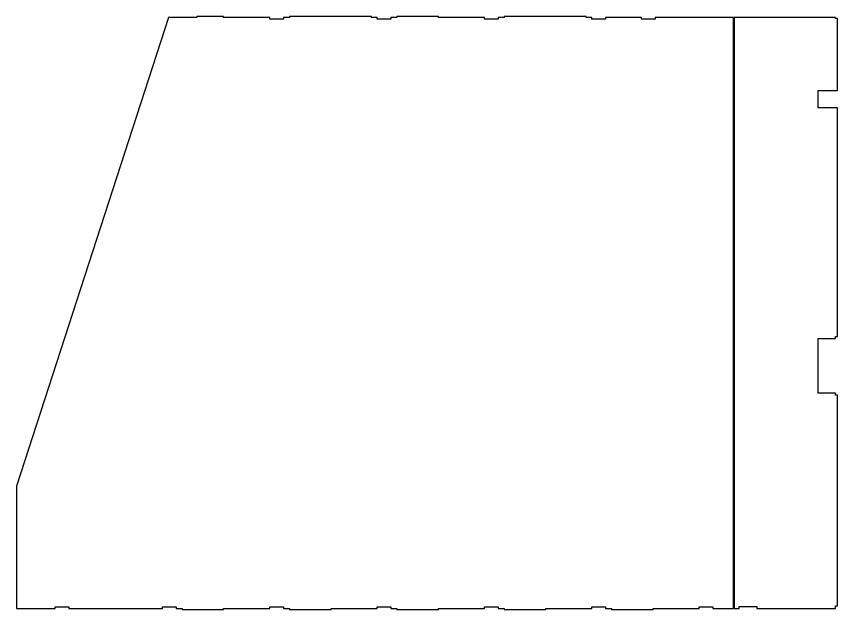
# Model space of a CAD drawing. Extents: x -1313754 to 847533, y 489853 to 941203.
# Drawn here: x 721333 to 847533, y 850063 to 941203 of the extents above; entities that cross this region are included whole.
import ezdxf

# ---------------------------------------------------------------- set-up
doc = ezdxf.new("R2010")
doc.units = 0
doc.header["$LTSCALE"] = 1000
doc.header["$MEASUREMENT"] = 0
doc.layers.add('AS-结构边线层', color=200, linetype='Continuous')

msp = doc.modelspace()

# ---------------------------------------------------------------- linework, layer by layer
at = {"layer": 'AS-结构边线层'}
msp.add_lwpolyline([(744689.3, 941032.7), (721333.1, 869048.6), (721333.1, 850232.7), (727283.1, 850232.7), (727283.1, 850482.7), (729383.1, 850482.7), (729383.1, 850232.7), (743783.1, 850232.7), (743783.1, 850482.7), (745883.1, 850482.7), (745883.1, 850232.7), (746783.1, 850232.7), (746783.1, 850062.7), (753183.1, 850062.7), (753183.1, 850232.7), (760283.1, 850232.7), (760283.1, 850482.7), (762383.1, 850482.7), (762383.1, 850232.7), (763283.1, 850232.7), (763283.1, 850062.7), (769683.1, 850062.7), (769683.1, 850232.7), (776783.1, 850232.7), (776783.1, 850482.7), (778883.1, 850482.7), (778883.1, 850232.7), (779783.1, 850232.7), (779783.1, 850062.7), (786183.1, 850062.7), (786183.1, 850232.7), (793283.1, 850232.7), (793283.1, 850482.7), (795383.1, 850482.7), (795383.1, 850232.7), (796283.1, 850232.7), (796283.1, 850062.7), (802683.1, 850062.7), (802683.1, 850232.7), (809783.1, 850232.7), (809783.1, 850482.7), (811883.1, 850482.7), (811883.1, 850232.7), (812783.1, 850232.7), (812783.1, 850062.7), (819183.1, 850062.7), (819183.1, 850232.7), (826283.1, 850232.7), (826283.1, 850482.7), (828383.1, 850482.7), (828383.1, 850232.7), (831533.1, 850232.7), (831533.1, 941032.7), (819483.1, 941032.7), (819483.1, 940782.7), (817383.1, 940782.7), (817383.1, 941032.7), (811883.1, 941032.7), (811883.1, 940782.7), (809783.1, 940782.7), (809783.1, 941032.7), (808883.1, 941032.7), (808883.1, 941202.7), (796283.1, 941202.7), (796283.1, 941032.7), (795383.1, 941032.7), (795383.1, 940782.7), (793283.1, 940782.7), (793283.1, 941032.7), (786183.1, 941032.7), (786183.1, 941202.7), (779783.1, 941202.7), (779783.1, 941032.7), (778883.1, 941032.7), (778883.1, 940782.7), (776783.1, 940782.7), (776783.1, 941032.7), (775883.1, 941032.7), (775883.1, 941202.7), (763283.1, 941202.7), (763283.1, 941032.7), (762383.1, 941032.7), (762383.1, 940782.7), (760283.1, 940782.7), (760283.1, 941032.7), (753183.1, 941032.7), (753183.1, 941202.7), (749083.1, 941202.7), (749083.1, 941032.7), (744689.3, 941032.7)], dxfattribs=at)
msp.add_lwpolyline([(847233.1, 850232.7), (847233.1, 850632.7), (847533.1, 850632.7), (847533.1, 883032.7), (847233.1, 883032.7), (847233.1, 883332.7), (844533.1, 883332.7), (844533.1, 891732.7), (847233.1, 891732.7), (847233.1, 892032.7), (847533.1, 892032.7), (847533.1, 927132.7), (844533.1, 927132.7), (844533.1, 929832.7), (847533.1, 929832.7), (847533.1, 940882.7), (847233.1, 940882.7), (847233.1, 941032.7), (835333.1, 941032.7), (831633.1, 941032.7), (831633.1, 850232.7), (832433.1, 850232.7), (832433.1, 850532.7), (835133.1, 850532.7), (835133.1, 850232.7), (847233.1, 850232.7)], close=True, dxfattribs=at)

doc.saveas('drawing.dxf')
